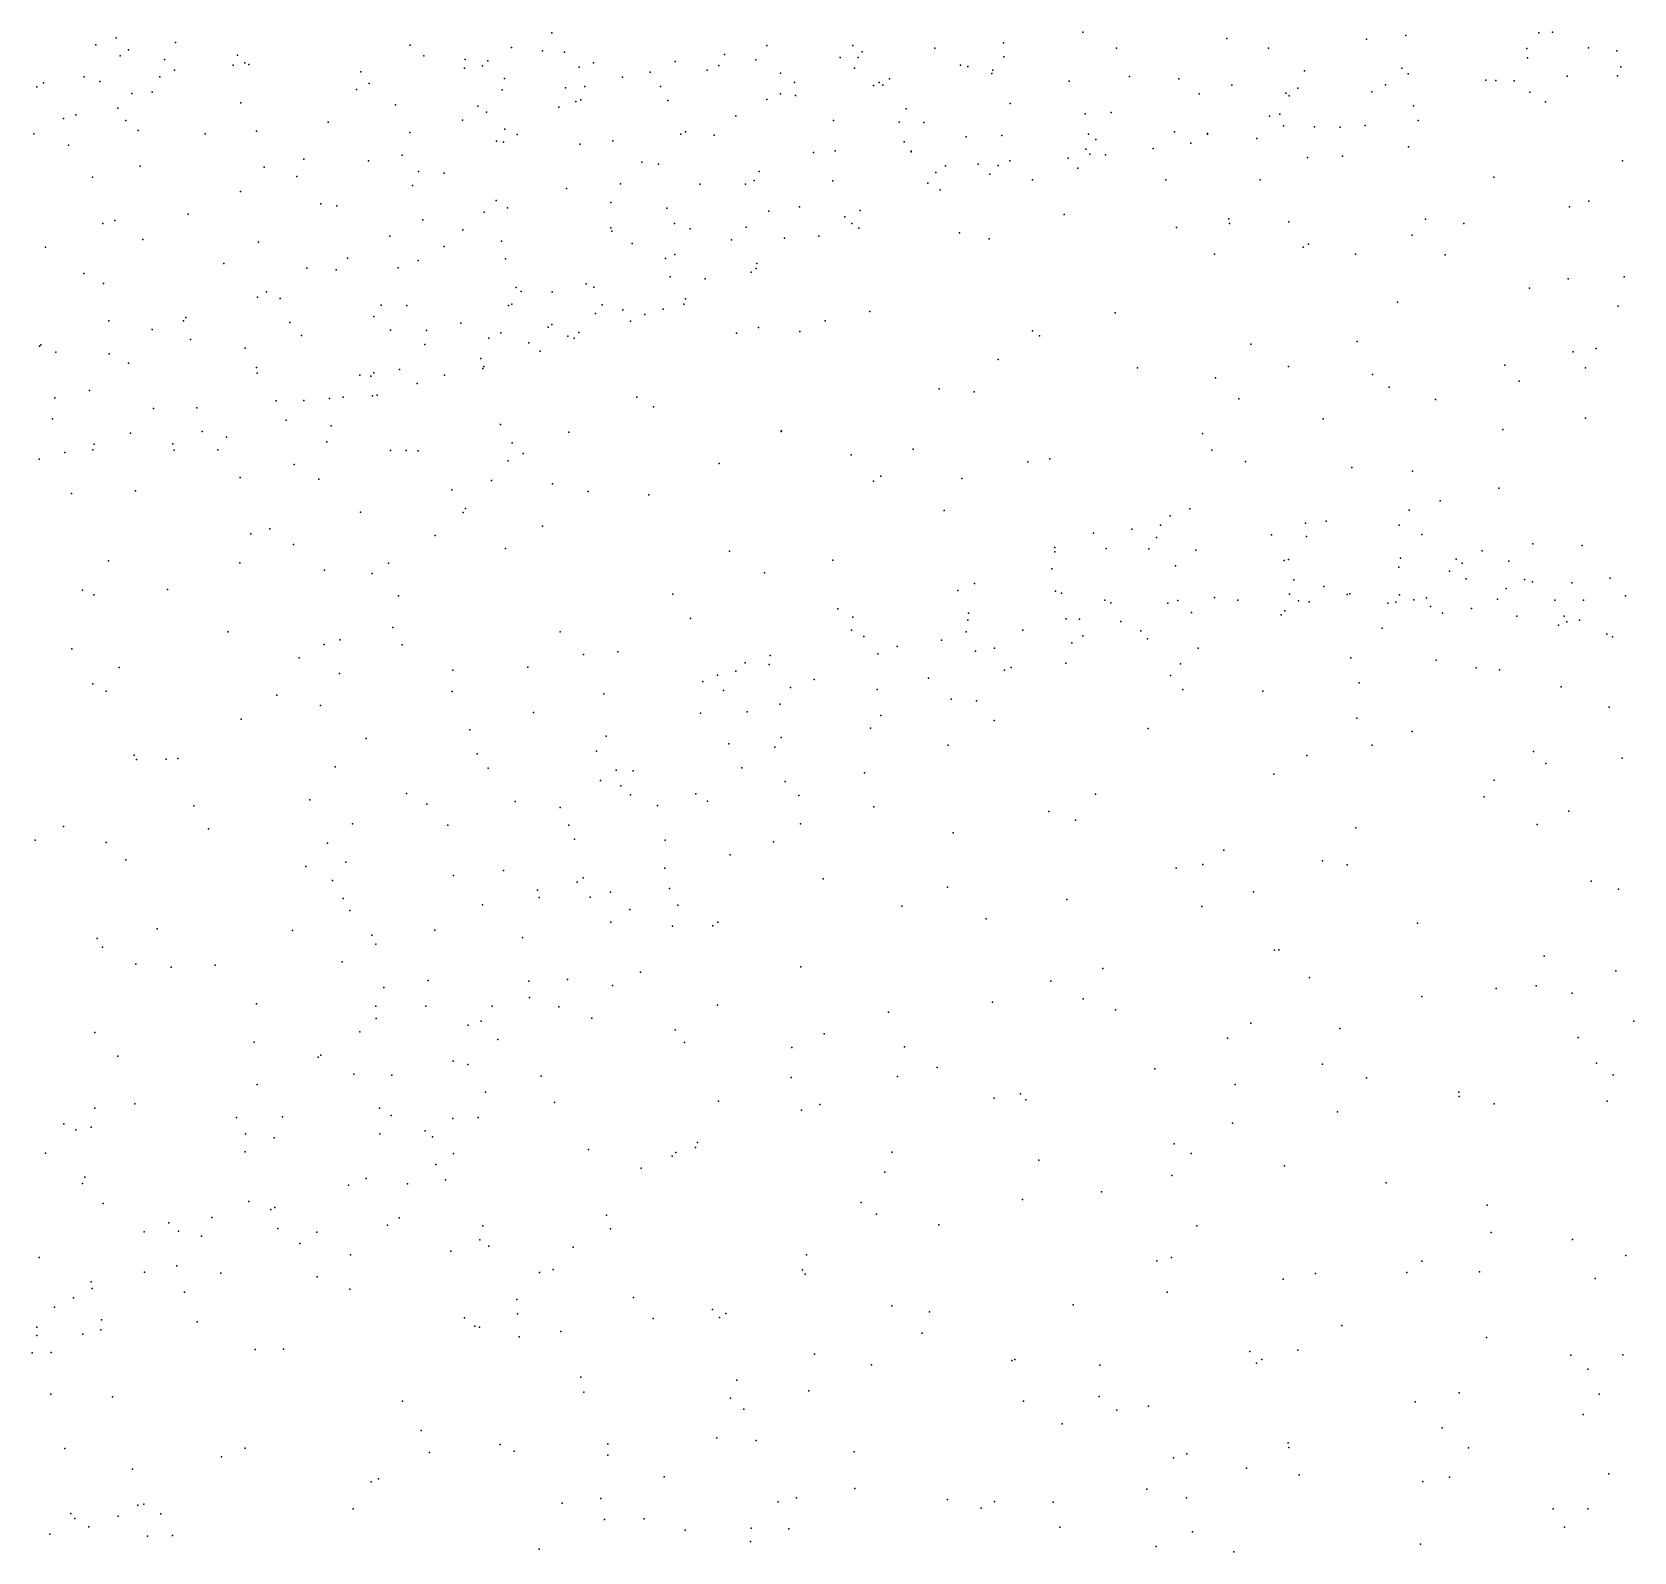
# Model space of a CAD drawing. Header units: metres. Extents: x -25 to 25, y -27.7 to 27.8.
# Drawn here: x -1.915 to -0.502, y -8.034 to -6.694 of the extents above; entities that cross this region are included whole.
import ezdxf

# ---------------------------------------------------------------- set-up
doc = ezdxf.new("R2010")
doc.units = ezdxf.units.M

msp = doc.modelspace()

# ---------------------------------------------------------------- linework, layer by layer
for p in [(-0.988, -6.6938, 1.0791), (-0.574, -6.6937, 18.8802), (-1.8583, -6.705, -4.5998), (-1.8404, -6.6987, -7.684), (-1.7881, -6.7028, -7.5985), (-1.581, -6.7052, -2.8088), (-1.4918, -6.7072, -0.852), (-1.4563, -6.6944, -1.3891), (-1.2668, -6.7056, -1.4269), (-1.1909, -6.7057, 14.1459), (-1.1185, -6.708, 1.8314), (-1.0579, -6.7032, -1.0384), (-0.9583, -6.7079, -4.337), (-0.8611, -6.6994, 19.8902), (-0.8244, -6.7078, -4.2277), (-0.7381, -6.6999, 14.0794), (-0.7033, -6.6969, 15.0485), (-0.5966, -6.7081, 14.1463), (-0.586, -6.6945, -3.4671), (-0.5422, -6.7075, -3.5712), (-1.8368, -6.7148, 20.1992), (-1.8295, -6.7093, 1.3552), (-1.7978, -6.7179, -7.1569), (-1.7334, -6.7141, -7.3794), (-1.727, -6.721, -2.7707), (-1.7234, -6.7222, 24.2779), (-1.5692, -6.7147, -1.0587), (-1.5325, -6.7178, -0.9514), (-1.5126, -6.7191, 2.8951), (-1.4644, -6.7102, 14.9433), (-1.4452, -6.7115, 14.6445), (-1.4196, -6.7208, -0.8993), (-1.3476, -6.7196, -0.8517), (-1.304, -6.7134, -4.5671), (-1.2765, -6.7182, -0.8583), (-1.2021, -6.7162, -3.1681), (-1.1862, -6.7162, -0.928), (-1.1827, -6.7111, -4.5123), (-1.0578, -6.7155, 14.0657), (-0.5962, -6.7163, 3.2295), (-0.5173, -6.7102, -3.8882), (-1.8685, -6.7333, -7.0959), (-1.8017, -6.7331, 15.1183), (-1.789, -6.7272, -4.5817), (-1.7373, -6.7228, -7.2933), (-1.6245, -6.7287, 15.0829), (-1.5332, -6.7256, -1.2188), (-1.5174, -6.7236, -1.2889), (-1.4981, -6.7348, -1.1274), (-1.432, -6.7247, 20.1044), (-1.3938, -6.7336, -1.3133), (-1.3695, -6.7292, -2.9853), (-1.3194, -6.7272, -1.3791), (-1.3091, -6.7231, 14.2422), (-1.2546, -6.7299, -0.9479), (-1.1893, -6.7255, 4.3153), (-1.1586, -6.735, -1.2523), (-1.0959, -6.7228, -4.4124), (-1.0894, -6.7241, -1.1358), (-1.0682, -6.7302, 24.027), (-1.0673, -6.7273, 1.9914), (-0.9469, -6.733, 14.0264), (-0.9034, -6.7349, 19.0654), (-0.7928, -6.728, -4.1374), (-0.7068, -6.7256, -4.0798), (-0.7013, -6.7306, 19.8776), (-0.6329, -6.736, 23.8774), (-0.624, -6.7363, -3.9279), (-0.6078, -6.7366, 19.8554), (-0.5612, -6.7327, -3.8208), (-0.5168, -6.7324, 14.191), (-0.5139, -6.7245, -3.6519), (-1.9103, -6.7419, 24.2994), (-1.9043, -6.7386, -7.6829), (-1.8546, -6.7374, -2.7817), (-1.8265, -6.748, -7.4772), (-1.8087, -6.7466, -7.4086), (-1.6285, -6.7445, -4.5681), (-1.6173, -6.7392, 20.1728), (-1.5, -6.7447, -4.5729), (-1.4442, -6.7428, -1.0612), (-1.4271, -6.7418, -1.1645), (-1.3605, -6.7416, -0.9916), (-1.2546, -6.7483, -1.2579), (-1.2422, -6.7381, 2.6144), (-1.2415, -6.7498, -1.1288), (-1.1726, -6.7408, -1.1467), (-1.1677, -6.7381, -1.0525), (-1.1643, -6.7404, -3.2675), (-1, -6.7369, -3.3829), (-0.8855, -6.7483, -4.1413), (-0.8566, -6.7404, 0.899), (-0.8091, -6.7476, 2.4248), (-0.8062, -6.7499, 2.837), (-0.7985, -6.7433, -3.4799), (-0.7333, -6.7465, -4.0157), (-0.7213, -6.7402, -3.5017), (-0.5941, -6.7466, -3.7196), (-1.8388, -6.7609, -7.3434), (-1.7304, -6.7561, 15.9982), (-1.5941, -6.7579, 4.0061), (-1.5215, -6.7591, -2.8896), (-1.5138, -6.7643, 14.9853), (-1.45, -6.7599, 14.4475), (-1.4351, -6.7548, -2.9585), (-1.4308, -6.7535, -4.5439), (-1.3541, -6.7541, -1.1027), (-1.2666, -6.7531, -4.4832), (-1.1439, -6.7613, -3.3419), (-1.0522, -6.7566, -4.2906), (-0.9631, -6.7645, -3.4795), (-0.6967, -6.7587, -3.9245), (-0.5802, -6.7553, 15.1601), (-1.8869, -6.7698, -7.2623), (-1.8759, -6.7666, -4.512), (-1.8318, -6.7717, 16.1704), (-1.6534, -6.7732, 3.0695), (-1.5351, -6.7714, 20.1756), (-1.2941, -6.7676, 20.0716), (-1.2078, -6.7717, -4.381), (-1.15, -6.7732, 14.0581), (-1.1283, -6.7734, -4.3104), (-0.986, -6.7659, -4.1898), (-0.8235, -6.7678, -4.0138), (-0.8143, -6.7661, 2.6716), (-0.8111, -6.7765, 19.9187), (-0.7837, -6.7774, -3.6353), (-0.7611, -6.7775, 14.0098), (-0.7393, -6.7761, -3.8195), (-0.6924, -6.7717, -3.7368), (-1.913, -6.7836, -7.4387), (-1.821, -6.7805, 3.5361), (-1.7619, -6.7835, -4.5093), (-1.7165, -6.7811, -2.8286), (-1.5815, -6.7822, -4.5174), (-1.5051, -6.79, -4.4967), (-1.4989, -6.7908, 14.6523), (-1.4976, -6.7793, 14.7792), (-1.4868, -6.7839, 14.8799), (-1.4313, -6.7925, -4.4547), (-1.4024, -6.7896, -3.0337), (-1.3424, -6.7838, -4.443), (-1.3385, -6.7816, 24.1098), (-1.3132, -6.7846, -3.1553), (-1.1455, -6.7906, -3.4174), (-1.0909, -6.7861, -3.5005), (-1.0594, -6.7849, -4.1674), (-0.9831, -6.7838, -3.5541), (-0.9766, -6.7884, -4.0425), (-0.9073, -6.7818, 1.6203), (-0.8928, -6.7916, -3.7388), (-0.8781, -6.7831, -3.6236), (-0.8781, -6.7838, -3.9347), (-0.8346, -6.7875, -3.8258), (-1.8825, -6.7935, 15.1098), (-1.675, -6.8059, 20.2542), (-1.5882, -6.8022, -2.8992), (-1.2256, -6.7999, 1.5335), (-1.2065, -6.7983, -3.3393), (-1.1395, -6.7987, -4.1843), (-1.1393, -6.7992, 20.0179), (-1.0525, -6.8072, -3.971), (-1.0011, -6.8049, -3.802), (-0.9855, -6.7971, -3.6332), (-0.982, -6.8015, 1.8479), (-0.9681, -6.8019, -3.8853), (-0.926, -6.7963, -3.8103), (-0.7901, -6.8043, 14.9191), (-0.7591, -6.803, 1.8089), (-0.701, -6.7949, 2.1081), (-0.5122, -6.8072, 23.7442), (-1.8191, -6.8121, -4.4455), (-1.7099, -6.8128, -4.4533), (-1.6811, -6.8212, 15.0817), (-1.618, -6.8073, -4.4614), (-1.5738, -6.8167, 15.0355), (-1.5511, -6.8181, -4.441), (-1.3768, -6.8083, 1.4541), (-1.3623, -6.8102, 20.1328), (-1.2733, -6.8167, 14.1197), (-1.1177, -6.8174, -4.0126), (-1.1092, -6.8117, -3.6301), (-1.0804, -6.8102, 14.0003), (-1.07, -6.8191, -3.8832), (-1.0627, -6.8114, -3.7665), (-0.9926, -6.8137, 2.1551), (-1.8613, -6.8217, -2.8647), (-1.7307, -6.8342, -2.8813), (-1.579, -6.8291, 20.2439), (-1.4434, -6.8317, 14.3205), (-1.3957, -6.8276, -4.3522), (-1.3258, -6.8277, -3.2214), (-1.2856, -6.8279, -3.3002), (-1.2778, -6.8247, -4.2702), (-1.2085, -6.8249, -4.1662), (-1.1248, -6.8269, -3.7046), (-1.114, -6.8328, -3.8231), (-1.0326, -6.8239, 19.994), (-0.9149, -6.8239, 19.9559), (-0.8318, -6.8241, 13.9676), (-0.6258, -6.8217, 19.8963), (-1.6598, -6.8453, 24.1783), (-1.6459, -6.8468, -4.3995), (-1.5053, -6.8423, 14.5213), (-1.4952, -6.8488, 20.2295), (-1.4043, -6.8441, -3.1395), (-1.3548, -6.8491, -4.2881), (-1.2378, -6.8478, 20.1007), (-0.5591, -6.8477, 0.7969), (-0.5421, -6.8428, 19.8822), (-1.852, -6.8624, -4.3721), (-1.8415, -6.8599, 19.6229), (-1.7769, -6.8544, 20.3205), (-1.57, -6.8593, 14.9495), (-1.5159, -6.8526, -2.9979), (-1.348, -6.8625, 14.8487), (-1.2649, -6.8517, -3.408), (-1.1979, -6.8567, -3.6183), (-1.1918, -6.8626, -3.7716), (-1.1844, -6.8511, -3.9975), (-1.0045, -6.8546, 2.3047), (-0.8595, -6.8583, 1.2714), (-0.8588, -6.8624, 23.8439), (-0.8064, -6.861, 1.9613), (-0.686, -6.8588, 4.5097), (-0.6521, -6.8624, 13.9958), (-1.8167, -6.8766, -2.9322), (-1.599, -6.8738, -4.3506), (-1.5348, -6.868, 14.6685), (-1.4043, -6.8664, 2.8272), (-1.4033, -6.8694, 14.2126), (-1.3343, -6.8673, -4.2091), (-1.2978, -6.8768, 19.3217), (-1.285, -6.8656, -4.1491), (-1.2512, -6.8755, -4.0485), (-1.2208, -6.8737, -3.7042), (-1.1857, -6.8667, -3.8472), (-1.0968, -6.8706, 20.0496), (-1.0706, -6.8759, 1.4411), (-0.9054, -6.866, 13.9299), (-0.6978, -6.8727, 2.6307), (-1.9027, -6.8834, 20.331), (-1.7148, -6.8791, -4.3519), (-1.5511, -6.8828, 2.981), (-1.5005, -6.878, -4.3178), (-1.3854, -6.8802, -3.2986), (-1.3477, -6.8898, -3.382), (-0.8721, -6.8896, 1.4655), (-0.7938, -6.8835, 1.0919), (-0.789, -6.8808, 19.1006), (-0.7478, -6.8896, 13.9454), (-0.6687, -6.89, 15.0229), (-1.7454, -6.8979, -2.9564), (-1.6723, -6.902, 15.7497), (-1.6464, -6.9033, 15.1237), (-1.6365, -6.8931, 20.3195), (-1.5917, -6.9015, 1.2949), (-1.5742, -6.8952, 14.8531), (-1.4972, -6.8936, 14.3757), (-1.3559, -6.8933, 20.1972), (-1.2805, -6.9054, -3.7639), (-1.2762, -6.9021, -3.9182), (-1.2754, -6.8979, -3.6291), (-1.8689, -6.9065, -4.3035), (-1.8515, -6.9154, -2.9819), (-1.4877, -6.9189, 24.0614), (-1.4261, -6.9157, 20.2578), (-1.4192, -6.9187, -3.3671), (-1.352, -6.9094, -3.4492), (-1.3211, -6.9113, -4.0114), (-0.5943, -6.9194, 2.782), (-0.5603, -6.9113, 19.0411), (-0.5107, -6.9096, 1.9743), (-1.7156, -6.9276, -4.2553), (-1.7077, -6.9229, 3.367), (-1.6957, -6.9285, -3.03), (-1.4916, -6.9336, 20.3096), (-1.4834, -6.9226, -3.203), (-1.456, -6.9228, -3.2926), (-1.4118, -6.9343, -4.0479), (-1.3399, -6.9337, 14.0798), (-1.3383, -6.929, -3.8965), (-0.7108, -6.9319, 19.9529), (-1.8469, -6.9484, -3.0445), (-1.781, -6.9483, 15.0774), (-1.7789, -6.9455, 16.0422), (-1.6131, -6.9445, -3.1395), (-1.6067, -6.9345, -4.2039), (-1.5841, -6.9347, 3.9589), (-1.4944, -6.9347, -4.1466), (-1.4176, -6.9419, -3.4837), (-1.3936, -6.9387, -3.9583), (-1.3742, -6.9427, -3.6423), (-1.358, -6.9379, -3.7782), (-1.2154, -6.9482, 20.1604), (-1.1759, -6.94, 13.9694), (-0.9595, -6.9413, 19.1804), (-0.5162, -6.9353, 19.9088), (-1.8085, -6.9561, -4.1798), (-1.6873, -6.9498, -3.1019), (-1.6768, -6.9614, 15.2861), (-1.5986, -6.9566, -4.1311), (-1.5666, -6.9569, 14.541), (-1.5366, -6.9504, 14.4434), (-1.5011, -6.9588, -3.3372), (-1.4596, -6.954, -3.9998), (-1.4561, -6.9515, 4.0636), (-1.442, -6.9619, -3.8994), (-1.4324, -6.9585, 14.162), (-1.3869, -6.9487, -3.8456), (-1.2933, -6.9592, 1.3048), (-1.274, -6.9542, 23.9825), (-1.2375, -6.9576, 4.2351), (-1.0324, -6.9571, 4.3602), (-1.0263, -6.9617, 20.0895), (-1.908, -6.9706, 20.4038), (-1.9066, -6.9694, 19.7265), (-1.8934, -6.976, -4.132), (-1.7749, -6.9649, 20.416), (-1.7267, -6.9725, -4.1328), (-1.5681, -6.9692, -3.221), (-1.5118, -6.9637, -4.053), (-1.4766, -6.9678, -3.4408), (-1.4665, -6.9751, -3.6235), (-1.4366, -6.9637, -3.791), (-0.8399, -6.9689, 13.8724), (-0.7462, -6.9665, 1.3171), (-0.5559, -6.9756, 1.1658), (-0.5354, -6.9728, 15.1216), (-1.8465, -6.9774, -3.1242), (-1.8294, -6.9856, -4.1049), (-1.7167, -6.9895, -3.1919), (-1.5187, -6.9816, -3.9381), (-1.5171, -6.9903, -3.5167), (-1.5162, -6.9887, 14.3231), (-1.0627, -6.9825, 13.8928), (-0.9399, -6.9897, 20.0837), (-0.8068, -6.9885, 2.2085), (-0.616, -6.9873, 13.9424), (-0.545, -6.9897, 1.4076), (-1.7159, -6.9946, -4.0484), (-1.6254, -6.9962, -3.317), (-1.6158, -6.997, 14.8192), (-1.6132, -6.9941, 20.4069), (-1.5905, -6.9911, -3.9564), (-1.5749, -7.0037, -3.8481), (-1.551, -6.9961, -3.4224), (-0.8712, -6.9986, 14.7959), (-0.7327, -6.9957, 23.637), (-0.6034, -7.0014, 1.7321), (-1.8943, -7.0163, -3.9804), (-1.8638, -7.0098, -3.223), (-1.6993, -7.019, -3.3793), (-1.675, -7.0185, -3.8633), (-1.6523, -7.0169, 1.198), (-1.6402, -7.0155, -3.4449), (-1.6142, -7.0146, -3.7551), (-1.6102, -7.0139, -3.5417), (-1.3813, -7.0157, 14.0815), (-1.1147, -7.0084, 20.1647), (-1.0838, -7.0109, 23.8641), (-0.8506, -7.0172, 4.4276), (-0.7181, -7.0069, 13.8845), (-0.6773, -7.0177, 1.5255), (-1.8075, -7.0256, -3.9076), (-1.7693, -7.0249, -3.3487), (-1.3666, -7.0242, 20.3496), (-1.8966, -7.0346, -3.3584), (-1.7645, -7.0459, -3.7868), (-1.6906, -7.0359, -3.5905), (-1.6507, -7.0408, 14.8895), (-1.5016, -7.0397, 20.4262), (-1.4413, -7.0465, 14.137), (-1.254, -7.0458, 20.3074), (-1.2539, -7.0453, 19.3785), (-0.7762, -7.0347, 20.0569), (-0.6178, -7.044, 1.9597), (-0.545, -7.0342, 23.5013), (-1.8597, -7.057, -3.4511), (-1.8276, -7.0474, -3.8338), (-1.7903, -7.0569, -3.7218), (-1.743, -7.0509, -3.5334), (-1.6547, -7.055, 3.5139), (-1.4912, -7.0559, 14.9904), (-1.1378, -7.0615, 13.888), (-0.8827, -7.0478, 20.1104), (-1.9081, -7.0702, 15.0919), (-1.8856, -7.0644, -3.7503), (-1.8608, -7.0622, 16.2695), (-1.7891, -7.0624, -3.6021), (-1.7507, -7.062, 20.4855), (-1.6835, -7.0749, 14.9867), (-1.5984, -7.0626, 14.5137), (-1.5847, -7.0626, 20.4624), (-1.5742, -7.0629, 14.4205), (-1.4946, -7.0717, 14.2165), (-1.4815, -7.0653, 2.9743), (-1.3086, -7.0742, 20.3849), (-1.1922, -7.0665, 2.7052), (-1.0365, -7.0725, 1.2742), (-1.0173, -7.07, 20.1868), (-0.8743, -7.0623, 2.4385), (-0.8448, -7.0723, 13.8333), (-1.731, -7.0866, 15.8255), (-1.6617, -7.088, 19.6276), (-1.5095, -7.0892, 19.5404), (-1.1726, -7.0897, 20.3213), (-1.1661, -7.0854, 14.824), (-1.0948, -7.0872, 20.2667), (-0.7509, -7.0775, 13.8487), (-0.6974, -7.0808, 20.064), (-1.8797, -7.1007, 20.4958), (-1.8233, -7.0982, 16.1165), (-1.5444, -7.0974, 3.9496), (-1.4555, -7.0921, 23.9291), (-1.4243, -7.0989, 20.4625), (-1.3707, -7.1017, 19.4685), (-0.6214, -7.0958, 13.8959), (-1.6249, -7.1169, 15.0819), (-1.5343, -7.1173, 14.2809), (-1.5324, -7.1138, 3.1708), (-1.1103, -7.1157, 4.2877), (-0.8937, -7.1142, 21.7068), (-0.7004, -7.1152, 14.8612), (-0.6731, -7.1071, 2.2927), (-1.7048, -7.1316, 15.3432), (-1.4646, -7.1293, 14.1343), (-0.9449, -7.1319, 2.605), (-0.9195, -7.1285, 20.2158), (-0.9111, -7.1203, 21.6157), (-0.7918, -7.1268, 20.1409), (-0.7735, -7.1251, 21.6394), (-0.7093, -7.1286, 4.4684), (-1.7217, -7.136, 20.5353), (-1.6839, -7.1454, 14.9344), (-1.5591, -7.1375, 3.3235), (-0.9786, -7.1356, 14.7431), (-0.923, -7.1394, 21.8227), (-0.8218, -7.137, 21.8207), (-0.7909, -7.1385, 21.5152), (-0.6891, -7.1367, 21.6139), (-0.5915, -7.1449, 19.2357), (-1.847, -7.1598, 1.1307), (-1.497, -7.1492, 20.5222), (-1.2997, -7.1514, 23.8378), (-1.2085, -7.1593, 20.4447), (-1.0128, -7.152, 21.7419), (-1.0127, -7.1481, 21.6219), (-0.9674, -7.1491, 20.2913), (-0.9299, -7.1493, 21.4441), (-0.8885, -7.1504, 1.29), (-0.8105, -7.1595, 13.8095), (-0.8067, -7.1588, 21.4119), (-0.7079, -7.1576, 21.8941), (-0.659, -7.1586, 21.816), (-0.6361, -7.1511, 21.6788), (-0.6124, -7.1602, 20.0823), (-0.5478, -7.1464, 20.0302), (-1.7313, -7.1618, 15.0476), (-1.6567, -7.1681, 14.7844), (-1.6145, -7.171, 14.4385), (-1.6002, -7.1619, 20.5487), (-1.2686, -7.1704, 4.1548), (-1.0153, -7.1671, 20.3599), (-0.9063, -7.1643, 23.6166), (-0.7096, -7.1656, 13.8234), (-0.6647, -7.1689, 20.6186), (-0.6537, -7.162, 21.5214), (-1.87, -7.1857, 20.5526), (-1.7951, -7.1852, 15.9762), (-1.0984, -7.1862, 21.8103), (-1.0836, -7.1798, 21.5391), (-1.0121, -7.1867, 21.3898), (-1.0068, -7.1884, 21.9299), (-0.802, -7.1767, 19.2891), (-0.7755, -7.1827, 21.9618), (-0.65, -7.1758, 20.8454), (-0.6149, -7.1842, 20.5389), (-0.5986, -7.1763, 1.513), (-0.5917, -7.1785, 23.3825), (-0.557, -7.1792, 20.6858), (-0.5233, -7.1753, 13.9275), (-1.8601, -7.19, 15.096), (-1.5913, -7.1907, 3.8094), (-1.3497, -7.1893, 13.9875), (-1.2041, -7.2024, 13.8813), (-0.9686, -7.1945, 4.3427), (-0.9634, -7.1971, 21.2904), (-0.9131, -7.1973, 20.5219), (-0.9044, -7.1948, 22.0166), (-0.872, -7.1922, 20.3915), (-0.8513, -7.1946, 20.7059), (-0.8058, -7.1892, 20.5812), (-0.798, -7.1952, 20.45), (-0.7885, -7.196, 20.2966), (-0.7551, -7.1895, 20.8589), (-0.7526, -7.1891, 21.2673), (-0.7192, -7.1973, 2.4682), (-0.7121, -7.1963, 20.3711), (-0.709, -7.19, 20.4798), (-0.6962, -7.1942, 21.1968), (-0.6851, -7.1927, 21.0761), (-0.6817, -7.2002, 20.2215), (-0.6453, -7.202, 20.2988), (-0.6225, -7.1936, 21.0058), (-0.5719, -7.1946, 21.5129), (-0.5466, -7.1946, 21.6068), (-0.5097, -7.1909, 20.9104), (-1.334, -7.2109, 20.5513), (-1.1908, -7.2097, 21.6991), (-1.0894, -7.2123, 23.6924), (-1.0888, -7.2062, 20.5031), (-1.0029, -7.2111, 20.4891), (-0.991, -7.2113, 22.0214), (-0.9546, -7.2134, 20.7474), (-0.8923, -7.2054, 20.8039), (-0.8132, -7.2075, 22.0568), (-0.8099, -7.204, 20.9829), (-0.671, -7.2062, 22.0302), (-0.6056, -7.2086, 21.2229), (-0.5688, -7.2167, 21.9672), (-0.5636, -7.2086, 20.3565), (-0.5615, -7.2137, 20.2721), (-0.5503, -7.2123, 21.1057), (-1.7418, -7.2225, 15.6059), (-1.6429, -7.2296, 14.5514), (-1.5964, -7.2187, 14.3562), (-1.4489, -7.2225, 19.597), (-1.192, -7.221, 21.52), (-1.1812, -7.2267, 19.4519), (-1.1128, -7.2299, 14.8096), (-1.0908, -7.2226, 21.3019), (-1.041, -7.221, 20.5791), (-0.9881, -7.226, 21.1974), (-0.937, -7.2216, 21.121), (-0.9312, -7.2286, 21.0258), (-0.7243, -7.2194, 22.0956), (-0.526, -7.2246, 21.2687), (-0.521, -7.227, 20.1406), (-1.8793, -7.2374, 16.6044), (-1.657, -7.2336, 14.7075), (-1.5883, -7.2341, 20.595), (-1.4284, -7.2425, 20.5957), (-1.398, -7.2402, 4.0529), (-1.2638, -7.2435, 20.5894), (-1.1689, -7.2418, 20.6133), (-1.1517, -7.2355, 21.394), (-1.0826, -7.2396, 20.6669), (-1.066, -7.237, 22.0584), (-0.9978, -7.2322, 13.8013), (-0.8863, -7.2369, 13.7863), (-1.8377, -7.2541, 16.1664), (-1.6791, -7.2454, 14.8864), (-1.5434, -7.2562, 14.2526), (-1.4775, -7.2538, 14.9993), (-1.294, -7.2571, 21.6098), (-1.2857, -7.2498, 1.1209), (-1.2647, -7.2512, 21.8045), (-1.0572, -7.2564, 20.7698), (-1.0512, -7.254, 1.1662), (-1.0031, -7.2503, 20.8795), (-0.9019, -7.2508, 22.1517), (-0.7519, -7.2454, 23.3792), (-0.6767, -7.2476, 1.3967), (-0.6413, -7.2542, 22.1441), (-0.6206, -7.256, 4.4901), (-1.8608, -7.2683, 16.4185), (-1.6434, -7.2593, 19.7309), (-1.3232, -7.2662, 14.9312), (-1.3103, -7.2607, 21.7152), (-1.2458, -7.2715, 20.6882), (-1.2251, -7.2645, 21.9589), (-1.1243, -7.2633, 2.796), (-0.9107, -7.2611, 2.6906), (-0.8999, -7.2733, 19.3962), (-0.7446, -7.2675, 22.1781), (-0.5664, -7.2711, 13.8909), (-1.8492, -7.2749, 20.5903), (-1.6988, -7.2785, 20.6259), (-1.5441, -7.2751, 3.6054), (-1.4104, -7.2773, 14.0496), (-1.3048, -7.2743, 21.5258), (-1.2552, -7.2863, 21.4049), (-1.1695, -7.2735, 21.2846), (-1.1042, -7.2819, 21.0868), (-1.0819, -7.2833, 20.9397), (-0.8293, -7.2747, 22.1911), (-1.73, -7.2996, 15.0737), (-1.6603, -7.2875, 14.7871), (-1.4723, -7.2938, 14.1188), (-1.3251, -7.2941, 21.9076), (-1.2839, -7.2931, 13.9269), (-1.1662, -7.2963, 22.112), (-1.0662, -7.3008, 22.1741), (-0.7464, -7.2986, 14.7139), (-0.5241, -7.289, 23.2594), (-1.5284, -7.3088, 20.6596), (-1.4083, -7.3144, 20.6836), (-1.2541, -7.3156, 19.5834), (-1.1752, -7.3075, 21.1693), (-0.9306, -7.3078, 22.2273), (-0.6977, -7.3103, 22.2443), (-1.6198, -7.3167, 14.4243), (-1.4168, -7.3278, 3.1393), (-1.3003, -7.3213, 2.9474), (-1.2596, -7.3243, 22.0598), (-1.1067, -7.3225, 13.8113), (-0.733, -7.3225, 13.8038), (-0.5907, -7.3281, 22.2479), (-1.8246, -7.3314, 15.1288), (-1.8223, -7.3351, 15.9292), (-1.7963, -7.3348, 20.643), (-1.7861, -7.3342, 15.427), (-1.6472, -7.3417, 14.5634), (-1.5222, -7.3301, 14.1932), (-1.5123, -7.3426, 3.7707), (-1.2886, -7.3425, 21.3204), (-0.7906, -7.3316, 22.2763), (-0.5798, -7.3385, 14.8214), (-0.5127, -7.334, 1.4777), (-1.4133, -7.3536, 21.8267), (-1.3995, -7.3446, 21.563), (-1.3846, -7.3452, 19.6817), (-1.2506, -7.3546, 21.197), (-1.1806, -7.3468, 21.0476), (-0.8198, -7.3479, 4.3804), (-0.6254, -7.3532, 19.4309), (-1.6697, -7.3706, 15.0787), (-1.5844, -7.3651, 20.7011), (-1.4887, -7.3721, 20.721), (-1.3953, -7.3582, 14.0282), (-1.3868, -7.3663, 21.4263), (-1.3294, -7.3654, 20.7417), (-1.319, -7.3719, 13.9446), (-1.2384, -7.3668, 22.1519), (-0.9769, -7.3657, 13.7889), (-0.6343, -7.3679, 13.8394), (-1.7718, -7.3758, 19.93), (-1.5663, -7.3746, 14.2862), (-1.4488, -7.3774, 21.7384), (-1.3631, -7.3757, 22.0212), (-1.1723, -7.3769, 22.2165), (-1.0181, -7.381, 22.2941), (-0.5595, -7.3807, 2.567), (-1.8869, -7.3941, 20.6505), (-1.7589, -7.3961, 20.6958), (-1.632, -7.3919, 14.478), (-1.5478, -7.3931, 19.7981), (-1.4412, -7.3931, 21.5022), (-1.237, -7.3919, 13.8895), (-1.1024, -7.3997, 22.2972), (-0.9946, -7.3885, 19.5309), (-0.7473, -7.3953, 22.3608), (-0.5876, -7.3925, 22.3421), (-1.9116, -7.4063, 16.8566), (-1.849, -7.4082, 16.2135), (-1.6541, -7.4088, 14.7223), (-1.4362, -7.4054, 23.6023), (-1.3563, -7.4063, 4.0511), (-1.2608, -7.4077, 20.9934), (-1.8317, -7.4235, 23.5085), (-1.6378, -7.4257, 20.7289), (-1.299, -7.4191, 20.8888), (-0.8824, -7.4278, 22.3846), (-0.8637, -7.415, 13.7838), (-0.7767, -7.4244, 13.7989), (-0.755, -7.4279, 2.723), (-1.6732, -7.4295, 15.0115), (-1.6495, -7.4418, 14.8255), (-1.5429, -7.4375, 20.753), (-1.4987, -7.4331, 21.8525), (-1.4287, -7.4393, 20.7817), (-1.3565, -7.4308, 14.9359), (-1.217, -7.4402, 22.2928), (-0.9058, -7.4308, 23.222), (-0.5399, -7.4424, 13.9101), (-1.469, -7.4503, 14.1234), (-1.4673, -7.4568, 3.8791), (-1.4339, -7.4432, 22.054), (-1.4224, -7.4564, 3.4796), (-1.4046, -7.452, 21.3026), (-1.3524, -7.4489, 22.1903), (-1.1075, -7.4477, 23.3773), (-0.8375, -7.4517, 1.2037), (-0.5159, -7.4495, 22.417), (-1.6402, -7.4576, 19.9084), (-1.6342, -7.4683, 14.6107), (-1.5173, -7.4632, 21.591), (-1.3875, -7.4673, 20.8501), (-1.3452, -7.4636, 13.986), (-1.1476, -7.4645, 22.3545), (-1.0021, -7.4585, 1.1258), (-0.8831, -7.4648, 14.6387), (-1.8041, -7.4845, 20.7242), (-1.4043, -7.4786, 14.0569), (-1.3498, -7.4819, 20.9998), (-1.3143, -7.4818, 22.298), (-1.31, -7.4784, 3.1082), (-1.0734, -7.4756, 14.741), (-0.6931, -7.4795, 13.8244), (-1.8572, -7.493, 15.3102), (-1.6849, -7.4859, 15.074), (-1.6148, -7.4901, 23.4852), (-1.6114, -7.498, 14.5303), (-1.5593, -7.4857, 21.6823), (-1.4821, -7.4921, 22.1093), (-1.8523, -7.5007, 15.8452), (-1.641, -7.5134, 14.955), (-0.8192, -7.5031, 13.8101), (-0.8152, -7.503, 22.4566), (-0.5815, -7.5084, 23.0125), (-1.823, -7.5155, 15.2329), (-1.7918, -7.5183, 15.092), (-1.753, -7.5163, 23.4136), (-1.3782, -7.5225, 3.298), (-1.2368, -7.518, 22.3746), (-0.9705, -7.5194, 4.2588), (-0.7882, -7.5272, 4.3617), (-0.5183, -7.5214, 19.6314), (-1.6044, -7.536, 20.7954), (-1.5654, -7.53, 14.3663), (-1.4766, -7.5306, 21.3082), (-1.4425, -7.5292, 22.2225), (-1.4028, -7.5344, 21.0844), (-1.0162, -7.5306, 19.7081), (-0.6238, -7.5371, 13.8778), (-0.5884, -7.5346, 22.5583), (-0.5568, -7.541, 14.6609), (-1.7167, -7.5506, 1.0401), (-1.6114, -7.5526, 14.6177), (-1.5673, -7.5526, 21.4619), (-1.5089, -7.5525, 1.0314), (-1.4758, -7.5448, 14.1556), (-1.4502, -7.5532, 21.1915), (-1.3102, -7.5517, 19.8719), (-1.0678, -7.5491, 23.1647), (-0.9877, -7.5462, 22.4778), (-0.9593, -7.5558, 2.8822), (-0.6892, -7.544, 22.5319), (-1.611, -7.5634, 14.7508), (-1.5299, -7.5693, 22.1871), (-1.5185, -7.5658, 14.9618), (-1.4209, -7.5632, 3.6055), (-1.1593, -7.558, 22.4449), (-0.8399, -7.5675, 22.9417), (-0.5022, -7.5657, 2.7082), (-1.8591, -7.5757, 16.2251), (-1.6256, -7.5751, 21.9651), (-1.5039, -7.5819, 14.25), (-1.3474, -7.5733, 23.3087), (-1.2161, -7.5769, 13.9187), (-0.8605, -7.5809, 22.5308), (-0.7614, -7.5722, 19.7097), (-0.5514, -7.5802, 22.6421), (-1.8389, -7.5966, 20.1947), (-1.7188, -7.5842, 15.1967), (-1.6621, -7.5976, 21.7086), (-1.6599, -7.5958, 23.3038), (-1.3393, -7.5846, 22.4081), (-1.2446, -7.5889, 22.4496), (-1.1452, -7.5883, 19.838), (-1.5432, -7.601, 21.3348), (-1.5302, -7.604, 20), (-1.1164, -7.6066, 13.8601), (-0.9246, -7.6079, 13.821), (-0.7768, -7.6037, 22.5742), (-0.5353, -7.6028, 22.879), (-1.716, -7.6216, 20.8203), (-1.6309, -7.6125, 22.1027), (-1.5974, -7.6134, 20.8745), (-1.4656, -7.6142, 21.0461), (-1.2452, -7.6155, 4.0908), (-1.1514, -7.6146, 22.5087), (-0.8538, -7.6215, 14.5794), (-0.7381, -7.6158, 2.8016), (-0.5205, -7.6132, 13.9647), (-1.8238, -7.6387, 20.8057), (-1.5146, -7.6284, 20.9689), (-1.4539, -7.6375, 23.2078), (-1.3094, -7.6364, 14.0101), (-1.2201, -7.6392, 23.1041), (-1.0663, -7.6337, 22.5439), (-1.0429, -7.63, 22.9785), (-1.0382, -7.6352, 1.1017), (-0.6566, -7.6283, 22.6329), (-0.6564, -7.6322, 14.5597), (-0.6254, -7.6387, 13.9129), (-0.5258, -7.6364, 22.7128), (-1.8592, -7.6426, 15.028), (-1.7343, -7.6507, 15.248), (-1.6936, -7.6501, 21.6026), (-1.6082, -7.6424, 21.3833), (-1.598, -7.649, 15.0372), (-1.5436, -7.6515, 21.2418), (-1.5211, -7.6508, 14.3709), (-1.236, -7.6442, 22.5173), (-0.7636, -7.6457, 13.8651), (-1.8865, -7.6562, 1.0544), (-1.8758, -7.6616, 15.9326), (-1.8624, -7.6593, 16.5516), (-1.7263, -7.6652, 21.836), (-1.7011, -7.6687, 22.0634), (-1.608, -7.6652, 20.9439), (-1.5678, -7.6626, 14.8198), (-1.5614, -7.6679, 14.6804), (-0.856, -7.6558, 4.3085), (-1.9025, -7.6821, 20.3329), (-1.7266, -7.6809, 20.8899), (-1.5429, -7.6824, 14.5562), (-1.4238, -7.6789, 22.4612), (-1.3468, -7.6817, 22.5188), (-1.3296, -7.6771, 14.8542), (-1.3279, -7.6728, 3.3401), (-1.1562, -7.6814, 13.9352), (-0.9075, -7.6739, 22.5987), (-0.8926, -7.6825, 1.139), (-1.5584, -7.6923, 21.0095), (-1.3776, -7.6955, 14.1312), (-1.35, -7.6848, 20.0243), (-1.0268, -7.6883, 13.8939), (-0.8102, -7.6935, 19.9637), (-1.8699, -7.709, 20.8576), (-1.8679, -7.7032, 16.1037), (-1.6354, -7.7105, 14.9489), (-1.62, -7.7044, 22.3292), (-1.5835, -7.7093, 21.0976), (-1.55, -7.7058, 14.9645), (-1.1626, -7.6988, 22.5816), (-0.9097, -7.7019, 13.8806), (-0.7208, -7.7084, 13.9159), (-1.7234, -7.7249, 21.4467), (-1.0414, -7.7229, 22.6235), (-0.9717, -7.7162, 22.8061), (-1.8518, -7.7265, 15.3103), (-1.756, -7.7388, 23.0383), (-1.704, -7.7319, 22.2399), (-1.7005, -7.7302, 15.2541), (-1.5909, -7.7393, 20.1674), (-1.4081, -7.7369, 14.2231), (-1.1835, -7.7256, 22.9461), (-1.1699, -7.736, 20.0403), (-0.6316, -7.728, 22.732), (-1.8155, -7.7515, 21.662), (-1.7938, -7.7437, 22.0021), (-1.7855, -7.7509, 21.5605), (-1.6979, -7.7487, 20.9843), (-1.6635, -7.7519, 21.2306), (-1.601, -7.7458, 15.1409), (-1.517, -7.7462, 14.6163), (-1.4046, -7.749, 1.0055), (-1.115, -7.7455, 14.715), (-0.8875, -7.7463, 22.6567), (-0.6281, -7.7522, 2.848), (-1.7651, -7.7553, 22.1749), (-1.6784, -7.7617, 21.135), (-1.5198, -7.7587, 14.8963), (-1.5118, -7.7642, 14.7701), (-1.4375, -7.7652, 14.3072), (-0.5565, -7.7583, 14.0487), (-1.9083, -7.7742, 20.4582), (-1.7868, -7.7816, 15.3091), (-1.6337, -7.7717, 15.2233), (-1.5454, -7.7686, 22.5111), (-1.2317, -7.7718, 1.0401), (-0.9228, -7.7772, 13.9344), (-0.91, -7.7742, 20.0946), (-0.6893, -7.7774, 22.5746), (-0.5094, -7.7724, 20.2391), (-1.8623, -7.7955, 16.3915), (-1.8153, -7.787, 21.4588), (-1.748, -7.788, 22.3043), (-1.6632, -7.7912, 20.2939), (-1.467, -7.7873, 14.4491), (-1.4552, -7.7848, 22.5763), (-1.2351, -7.7851, 14.0764), (-1.2329, -7.789, 3.1694), (-0.8115, -7.7934, 13.9569), (-0.7829, -7.7883, 22.7148), (-0.7025, -7.7874, 13.9742), (-0.6385, -7.7869, 14.4919), (-0.5363, -7.7928, 22.8637), (-1.8779, -7.8098, 21.6033), (-1.8616, -7.8016, 21.9804), (-1.7801, -7.8048, 21.0006), (-1.6343, -7.8021, 22.4637), (-1.3842, -7.8094, 22.631), (-0.9136, -7.8048, 2.9091), (-1.8946, -7.8181, 21.8896), (-1.4871, -7.8113, 14.6974), (-1.4864, -7.8237, 14.8244), (-1.3147, -7.8199, 14.1745), (-1.3027, -7.8235, 22.8696), (-1.1564, -7.8167, 22.8065), (-1.1233, -7.8222, 22.6948), (-0.9967, -7.8158, 13.9765), (-1.9104, -7.8356, 20.9951), (-1.8539, -7.8379, 22.1803), (-1.8532, -7.8291, 22.8308), (-1.7689, -7.8308, 21.2391), (-1.5331, -7.8275, 15.1176), (-1.5241, -7.8346, 22.5998), (-1.5201, -7.8356, 22.8848), (-1.3668, -7.8281, 3.5394), (-1.3085, -7.8271, 22.6756), (-0.7598, -7.834, 22.4454), (-1.9103, -7.8428, 15.8714), (-1.8696, -7.8419, 21.3566), (-1.4851, -7.844, 14.9494), (-1.4484, -7.8394, 14.8475), (-1.1296, -7.8409, 14.0391), (-0.6322, -7.8447, 22.8354), (-1.9145, -7.8581, 22.0713), (-1.8976, -7.8578, 21.1975), (-1.7177, -7.8553, 22.4678), (-1.6929, -7.855, 14.8868), (-1.2246, -7.8595, 20.2097), (-1.0508, -7.8649, 22.7261), (-1.0481, -7.8642, 14.0376), (-0.841, -7.8572, 14.0093), (-0.8304, -7.8642, 14.5382), (-0.7984, -7.8559, 20.2872), (-0.5579, -7.8602, 14.1413), (-0.5119, -7.86, 22.9327), (-1.4308, -7.8798, 14.6087), (-1.1745, -7.8688, 14.1078), (-0.9732, -7.869, 20.2354), (-0.8349, -7.8674, 22.7538), (-0.5428, -7.8727, 20.5099), (-1.898, -7.8947, 16.6487), (-1.4281, -7.8928, 14.6978), (-1.2931, -7.8823, 14.2592), (-1.2296, -7.8917, 14.1995), (-0.6563, -7.8934, 14.0996), (-0.5328, -7.8947, 14.2195), (-1.8436, -7.8971, 22.3527), (-1.588, -7.9009, 22.6314), (-1.2987, -7.8982, 22.7273), (-1.287, -7.9078, 3.9765), (-1.0405, -7.9009, 4.1785), (-0.9736, -7.8968, 14.6085), (-0.9303, -7.9053, 14.06), (-0.6952, -7.9015, 4.414), (-1.0063, -7.9207, 1.0964), (-0.958, -7.9089, 22.4474), (-0.5469, -7.9125, 22.362), (-1.5715, -7.9267, 15.2419), (-1.3108, -7.9333, 22.7027), (-1.276, -7.9355, 14.3295), (-0.6714, -7.9245, 22.8536), (-1.8855, -7.9425, 20.6896), (-1.7476, -7.9498, 22.5845), (-1.7265, -7.9422, 22.6511), (-1.564, -7.9461, 22.7032), (-1.5018, -7.9391, 15.1242), (-1.4894, -7.945, 22.7175), (-1.407, -7.9485, 22.7415), (-1.4069, -7.9386, 14.8417), (-1.1896, -7.9454, 3.1013), (-0.9082, -7.9509, 4.2686), (-0.8964, -7.9474, 22.7856), (-0.8072, -7.9377, 14.1067), (-0.8066, -7.9417, 22.8168), (-0.6481, -7.9421, 2.8916), (-1.8258, -7.9608, 15.3942), (-0.8439, -7.9599, 20.42), (-0.5243, -7.965, 22.9774), (-1.6156, -7.9719, 22.6842), (-1.609, -7.9693, 20.4956), (-1.3571, -7.9676, 14.6446), (-1.1891, -7.9777, 14.3206), (-0.9317, -7.9784, 14.1429), (-0.7974, -7.9659, 1.1234), (-0.6883, -7.9718, 14.1685), (-0.6649, -7.9678, 20.5764), (-1.8213, -7.9925, 22.5608), (-1.8159, -7.9918, 22.4444), (-1.4472, -7.9908, 15.0767), (-1.413, -7.9867, 14.9824), (-1.2568, -7.9896, 14.7717), (-1.2406, -7.9861, 14.3868), (-1.1074, -7.9875, 22.4483), (-1.0661, -7.9892, 22.8045), (-1.0143, -7.99, 14.1859), (-0.8968, -7.986, 22.0898), (-1.8802, -7.9998, 21.3945), (-1.8768, -8.0043, 16.033), (-1.8386, -8.0021, 22.1004), (-1.801, -8.0001, 21.737), (-1.6315, -7.9959, 15.2962), (-1.4097, -8.0053, 22.6), (-1.3747, -8.0046, 14.9009), (-1.0777, -7.9951, 2.9784), (-0.5735, -7.9959, 22.1688), (-0.543, -7.9959, 4.5387), (-1.8988, -8.018, 22.4917), (-1.8643, -8.0115, 20.8813), (-1.8127, -8.0199, 0.915), (-1.7906, -8.0192, 22.2744), (-1.3386, -8.0145, 14.8118), (-1.2805, -8.0128, 20.4086), (-1.2474, -8.0134, 22.8133), (-1.0085, -8.012, 21.956), (-0.8915, -8.0161, 21.8443), (-0.5634, -8.0118, 14.3332), (-1.4675, -8.0312, 0.948), (-1.281, -8.0247, 14.5953), (-0.9233, -8.0291, 2.8928), (-0.8551, -8.0338, 14.2419), (-0.6905, -8.0268, 21.8886)]:
    msp.add_point(p)

doc.saveas('drawing.dxf')
